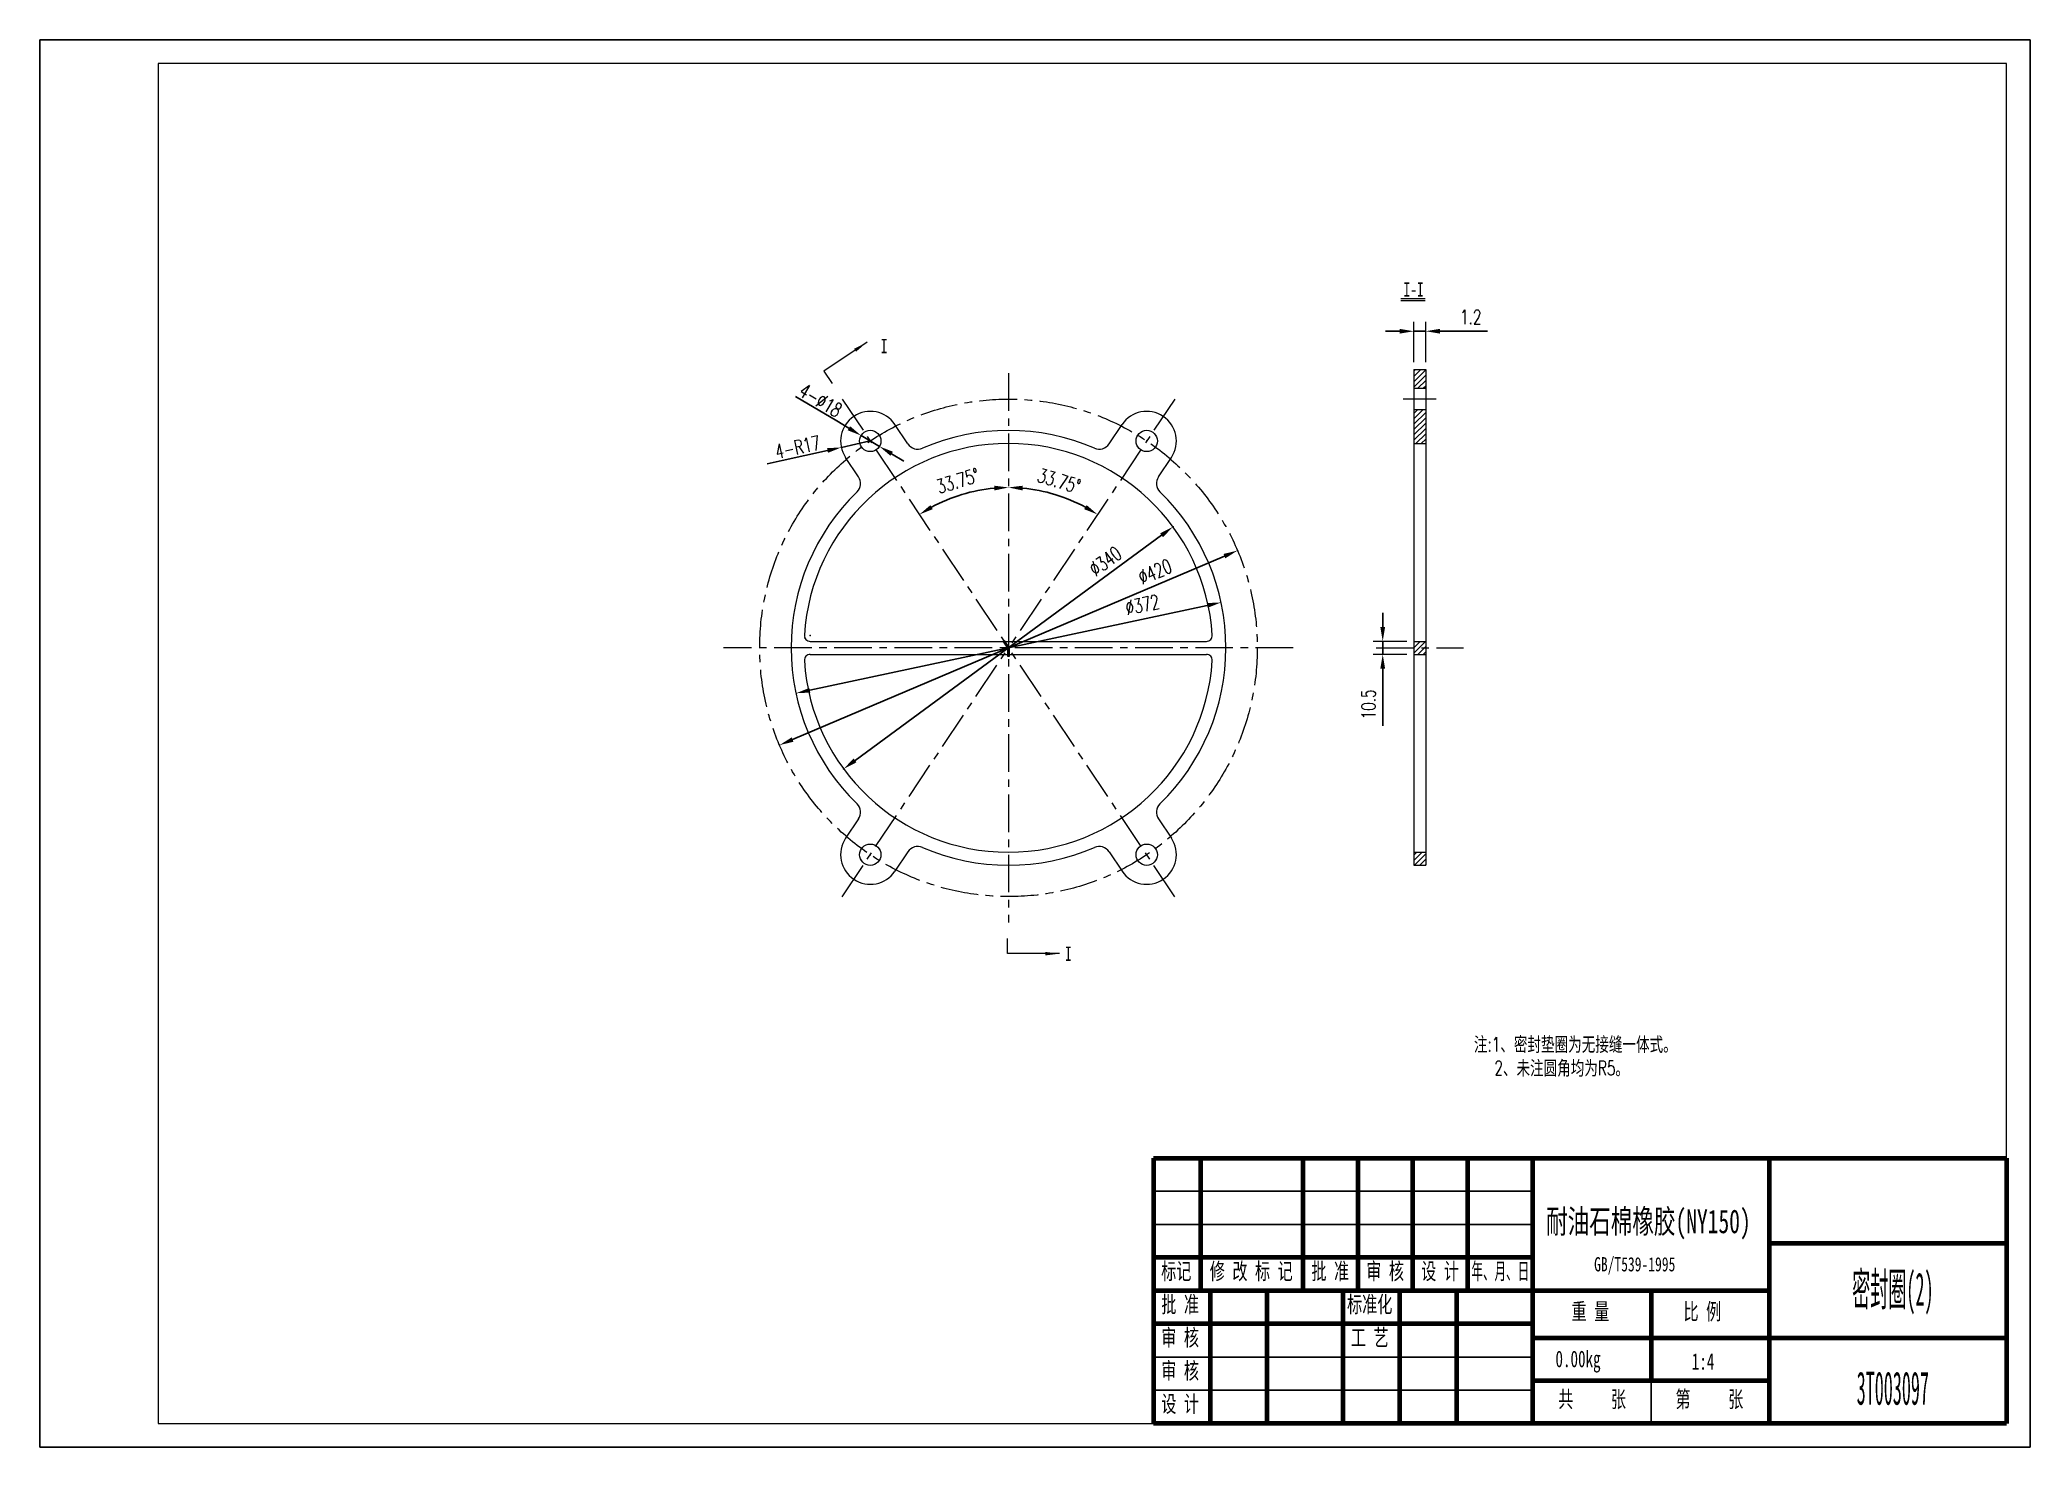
# Model space of a CAD drawing. Header units: millimetres. Extents: x 0 to 1680, y 0 to 1188.
import ezdxf

# ---------------------------------------------------------------- set-up
doc = ezdxf.new("R2010")
doc.units = ezdxf.units.MM
doc.header["$PDSIZE"] = -3
for name, pattern in [('CENTER', [50.8, 31.75, -6.35, 6.35, -6.35]), ('EB_DASH', [6, 3, -3]), ('EB_DASHDOT', [39, 30, -3, 3, -3])]:
    doc.linetypes.add(name, pattern=pattern)
for name, color, linetype, lineweight in [('25C', 1, 'CENTER', 18), ('中心线', 1, 'CENTER', 9), ('尺寸线', 4, 'Continuous', 9), ('标注线', 4, 'Continuous', 5), ('点划线', 1, 'EB_DASHDOT', 5), ('粗线', 7, 'Continuous', 15), ('虚线', 2, 'EB_DASH', 5)]:
    doc.layers.add(name, color=color, linetype=linetype, lineweight=lineweight)
doc.layers.add('边框', color=7, linetype='Continuous', lineweight=18, plot=False)
doc.styles.get("Standard").update_dxf_attribs({"font": 'romans.shx', "width": 0.7})
doc.styles.add('TextStyle1', font='', dxfattribs={"width": 0.510669})
doc.styles.add('UserTxtStyle4', font='', dxfattribs={"width": 0.667})
doc.styles.add('机械', font='', dxfattribs={"width": 0.4})
doc.styles.add('标准', font='', dxfattribs={"width": 0.667})
doc.styles.get('TextStyle1').set_extended_font_data('宋体')
doc.styles.get('UserTxtStyle4').set_extended_font_data('宋体')
doc.styles.get('机械').set_extended_font_data('宋体')
doc.styles.get('标准').set_extended_font_data('宋体')
doc.dimstyles.new('标准', dxfattribs={"dimscale": 4, "dimtxt": 3, "dimasz": 3, "dimexe": 2, "dimexo": 1.5, "dimgap": 1.5, "dimtad": 1, "dimdec": 1, "dimzin": 12, "dimdsep": 46, "dimtxsty": 'Standard', "dimcen": 0, "dimdle": 6, "dimclrd": 256, "dimclre": 256, "dimclrt": 256, "dimadec": 1, "dimazin": 3, "dimtfac": 1, "dimtdec": 1, "dimtmove": 0, "dimatfit": 0, "dimfxl": 0, "dimtolj": 1, "dimarcsym": 0})

# ---------------------------------------------------------------- blocks, each defined once
blk = doc.blocks.new('*X41')
at = {"layer": '尺寸线'}
for points in [[(1147.8, 944), (1147.8, 940), (1159.8, 942)], [(1181.8, 944), (1181.8, 940), (1169.8, 942)]]:
    blk.add_hatch(color=256, dxfattribs=at).paths.add_polyline_path(points, flags=0)
at = {"layer": '尺寸线', "lineweight": -2}
for p, q in [((1147.8, 942), (1135.8, 942)), ((1159.8, 942), (1169.8, 942)), ((1181.8, 942), (1221.8, 942))]:
    blk.add_line(p, q, dxfattribs=at)
at = {"layer": '尺寸线'}
for p, q in [((1159.8, 915.8), (1159.8, 950)), ((1169.8, 915.8), (1169.8, 950))]:
    blk.add_line(p, q, dxfattribs=at)
at = {"layer": '尺寸线', "insert": (1207.8, 954), "char_height": 12, "width": 20.4, "attachment_point": 5}
blk.add_mtext('1.2', dxfattribs=at)
blk = doc.blocks.new('*X42')
at = {"layer": '尺寸线', "linetype": 'ByBlock'}
for points in [[(1133.5, 680.2), (1131.5, 692.2), (1135.5, 692.2)], [(1133.5, 669.2), (1131.5, 657.2), (1135.5, 657.2)]]:
    blk.add_hatch(color=256, dxfattribs=at).paths.add_polyline_path(points, flags=0)
at = {"layer": '尺寸线', "linetype": 'ByBlock', "lineweight": -2}
for p, q in [((1133.5, 692.2), (1133.5, 704.2)), ((1133.5, 680.2), (1133.5, 669.2)), ((1159.8, 680.2), (1159.8, 680.2)), ((1133.5, 608.8), (1133.5, 657.2))]:
    blk.add_line(p, q, dxfattribs=at)
at = {"layer": '尺寸线', "linetype": 'ByBlock'}
for p, q in [((1153.8, 680.2), (1125.5, 680.2)), ((1153.8, 669.2), (1125.5, 669.2))]:
    blk.add_line(p, q, dxfattribs=at)
at = {"layer": '尺寸线', "linetype": 'ByBlock', "insert": (1121.5, 627), "char_height": 12, "width": 31.2, "attachment_point": 5, "rotation": 90}
blk.add_mtext('10.5', dxfattribs=at)
blk = doc.blocks.new('*X43')
at = {"layer": '尺寸线', "linetype": 'Continuous'}
blk.add_hatch(color=256, dxfattribs=at).paths.add_polyline_path([(698.2, 932.7), (689, 924.8), (687.3, 927.2)], flags=0)
for p, q in [((698.2, 932.7), (661.8, 908.4)), ((661.8, 908.4), (668.8, 897.8))]:
    blk.add_line(p, q, dxfattribs=at)
at = {"layer": '尺寸线'}
blk.add_line((668.8, 897.8), (668.8, 897.8), dxfattribs=at)
blk = doc.blocks.new('*X44')
at = {"layer": '尺寸线', "linetype": 'Continuous'}
blk.add_hatch(color=256, dxfattribs=at).paths.add_polyline_path([(860.6, 416.6), (848.6, 415.1), (848.6, 418.1)], flags=0)
for p, q in [((816.9, 416.6), (816.9, 429.3)), ((860.6, 416.6), (816.9, 416.6))]:
    blk.add_line(p, q, dxfattribs=at)
at = {"layer": '尺寸线'}
blk.add_line((816.9, 429.3), (816.9, 429.3), dxfattribs=at)
blk = doc.blocks.new('*X45')
at = {"layer": '尺寸线'}
for points in [[(805.6, 811.6), (805.7, 807.6), (817.6, 810.1)], [(753.7, 791.8), (751.7, 795.2), (742.4, 787.3)]]:
    blk.add_hatch(color=256, dxfattribs=at).paths.add_polyline_path(points, flags=0)
at = {"layer": '尺寸线', "lineweight": -2}
blk.add_arc((817.6, 674.7), 135.3, 95.0816, 118.6684, dxfattribs=at)
at = {"layer": '尺寸线', "insert": (774.9, 815.7), "char_height": 12, "width": 57.493, "attachment_point": 5, "rotation": 16.875}
blk.add_mtext('33.75%%D', dxfattribs=at)
blk = doc.blocks.new('*X46')
at = {"layer": '尺寸线'}
for points in [[(829.5, 807.6), (829.7, 811.6), (817.6, 810.1)], [(883.6, 795.2), (881.5, 791.8), (892.8, 787.3)]]:
    blk.add_hatch(color=256, dxfattribs=at).paths.add_polyline_path(points, flags=0)
at = {"layer": '尺寸线', "lineweight": -2}
blk.add_arc((817.6, 674.7), 135.3, 61.3316, 84.9184, dxfattribs=at)
at = {"layer": '尺寸线', "insert": (860.4, 815.7), "char_height": 12, "width": 57.493, "attachment_point": 5, "rotation": 343.125}
blk.add_mtext('33.75%%D', dxfattribs=at)
blk = doc.blocks.new('*X47')
at = {"layer": '尺寸线'}
for points in [[(984.9, 712.5), (985.8, 708.6), (997.1, 713.1)], [(649.5, 640.9), (650.3, 637), (638.2, 636.4)]]:
    blk.add_hatch(color=256, dxfattribs=at).paths.add_polyline_path(points, flags=0)
at = {"layer": '尺寸线', "lineweight": -2}
blk.add_line((649.9, 638.9), (985.3, 710.6), dxfattribs=at)
at = {"layer": '尺寸线', "insert": (930.6, 711.1), "char_height": 12, "width": 51.954, "attachment_point": 5, "rotation": 12.0534}
blk.add_mtext('%%C372', dxfattribs=at)

msp = doc.modelspace()

# ---------------------------------------------------------------- hatches: boundary and pattern name
at = {"layer": '尺寸线'}
h = msp.add_hatch(dxfattribs=at)
h.set_pattern_fill('ANSI31', color=256, style=0, pattern_type=0)
h.paths.add_polyline_path([(1169.79, 909.82), (1159.79, 909.82), (1159.79, 893.82), (1169.79, 893.82)], flags=0)
h.paths.add_polyline_path([(1169.79, 875.82), (1159.79, 875.82), (1159.79, 847.24), (1169.79, 847.24)], flags=0)
for points in [[(693.22, 853.95), (683.94, 861.81), (681.89, 858.38)], [(676.55, 843.93), (664.4, 843.27), (665.27, 839.37)], [(708.69, 844.74), (720.02, 840.32), (717.98, 836.88)], [(956.49, 776.88), (948, 768.16), (945.63, 771.39)], [(1010.91, 756.84), (1000.65, 750.31), (999.09, 753.99)], [(624.34, 592.64), (636.17, 595.49), (634.6, 599.17)], [(678.46, 572.61), (689.32, 578.1), (686.95, 581.33)]]:
    msp.add_hatch(color=256, dxfattribs=at).paths.add_polyline_path(points, flags=0)
h = msp.add_hatch(color=256, dxfattribs=at)
h.paths.add_polyline_path([(813.95, 680.24), (813.16, 680.24), (816.84, 674.74), (817.63, 674.74)], flags=0)
h.paths.add_polyline_path([(814.53, 680.24), (813.95, 680.24), (817.63, 674.74), (817.63, 675.61)], flags=0)
h.paths.add_polyline_path([(813.64, 680.71), (813.09, 680.34), (813.16, 680.24), (813.95, 680.24)], flags=0)
h.paths.add_polyline_path([(814.04, 680.98), (813.64, 680.71), (813.95, 680.24), (814.53, 680.24)], flags=0)
h.paths.add_polyline_path([(817.92, 675.17), (817.63, 674.74), (818.08, 674.93)], flags=0)
h.paths.add_polyline_path([(818.08, 674.93), (817.63, 674.74), (818.2, 674.74), (818.2, 674.75)], flags=0)
h.paths.add_polyline_path([(817.63, 674.74), (816.84, 674.74), (817.01, 674.48)], flags=0)
h.paths.add_polyline_path([(817.63, 674.74), (817.01, 674.48), (817.06, 674.41), (817.06, 673.89)], flags=0)
h.paths.add_polyline_path([(818.2, 674.74), (817.63, 674.74), (818.2, 673.89)], flags=0)
h.paths.add_polyline_path([(818.2, 673.89), (817.63, 674.74), (817.63, 669.24), (818.2, 669.24)], flags=0)
h.paths.add_polyline_path([(817.63, 674.74), (817.06, 673.89), (817.06, 669.24), (817.63, 669.24)], flags=0)
h = msp.add_hatch(color=256, dxfattribs=at)
h.paths.add_polyline_path([(817.63, 669.24), (817.06, 669.24), (817.06, 667.43), (817.63, 667.43)], flags=0)
h.paths.add_polyline_path([(818.2, 669.24), (817.63, 669.24), (817.63, 667.43), (818.2, 667.43)], flags=0)
h.paths.add_polyline_path([(817.63, 675.61), (817.63, 674.74), (817.92, 675.17)], flags=0)
h = msp.add_hatch(dxfattribs=at)
h.set_pattern_fill('ANSI31', color=256, style=0, pattern_type=0)
h.paths.add_polyline_path([(1169.79, 680.24), (1159.79, 680.24), (1159.79, 674.74), (1169.79, 674.74)], flags=0)
h.paths.add_polyline_path([(1169.79, 674.74), (1159.79, 674.74), (1159.79, 669.24), (1169.79, 669.24)], flags=0)
h.paths.add_polyline_path([(1169.79, 502.24), (1159.79, 502.24), (1159.79, 491.24), (1169.79, 491.24)], flags=0)

# ---------------------------------------------------------------- linework, layer by layer
at = {"layer": '25C'}
for p, q in [((677.28, 884.78), (817.63, 674.74)), ((957.97, 884.78), (817.63, 674.74)), ((1150.83, 884.82), (1178.74, 884.82)), ((677.28, 464.7), (817.63, 674.74)), ((957.97, 464.7), (817.63, 674.74))]:
    msp.add_line(p, q, dxfattribs=at)
msp.add_circle((817.63, 674.74), 210, dxfattribs=at)
at = {"layer": '中心线'}
for p, q in [((817.63, 906.55), (817.63, 442.93)), ((1057.9, 674.74), (577.05, 674.74)), ((1128.02, 674.74), (1201.71, 674.74))]:
    msp.add_line(p, q, dxfattribs=at)
at = {"layer": '尺寸线'}
for p, q in [((1148.74, 969.67), (1169.27, 969.67)), ((1148.74, 967.85), (1169.27, 967.85)), ((813.09, 680.34), (814.04, 680.98)), ((817.06, 674.41), (813.09, 680.34)), ((814.04, 680.98), (818.2, 674.75)), ((817.06, 667.43), (817.06, 674.41)), ((818.2, 674.75), (818.2, 667.43)), ((818.2, 667.43), (817.06, 667.43))]:
    msp.add_line(p, q, dxfattribs=at)
at = {"layer": '尺寸线', "lineweight": -2}
for p, q in [((672.61, 866.23), (637.77, 887.04)), ((682.91, 860.09), (672.61, 866.23)), ((664.84, 841.32), (626.62, 832.83)), ((676.55, 843.93), (700.96, 849.35)), ((693.22, 853.95), (708.69, 844.74)), ((626.62, 832.83), (613.83, 829.99)), ((719, 838.6), (729.31, 832.46)), ((946.82, 769.77), (688.13, 579.71)), ((999.87, 752.15), (635.39, 597.33))]:
    msp.add_line(p, q, dxfattribs=at)
at = {"layer": '尺寸线'}
for p in [(676.55, 843.93), (693.22, 853.95), (700.96, 849.35), (700.96, 849.35), (708.69, 844.74), (926.56, 844.74), (934.3, 849.35), (942.03, 853.95), (956.49, 776.88), (1010.91, 756.84), (645.8, 683.08), (650.3, 685.24), (624.34, 592.64), (678.46, 572.61), (708.69, 504.74), (926.56, 504.74), (693.22, 495.53), (700.96, 500.13), (934.3, 500.13), (942.03, 495.53)]:
    msp.add_point(p, dxfattribs=at)
at = {"layer": '点划线', "linetype": 'Continuous', "lineweight": 25}
for p, q in [((1260, 216), (940, 216)), ((1260, 188), (940, 188)), ((1260, 76), (940, 76)), ((1260, 48), (940, 48))]:
    msp.add_line(p, q, dxfattribs=at)
at = {"layer": '粗线'}
for p, q in [((1660, 1168), (100, 1168)), ((100, 1168), (100, 20)), ((1660, 20), (1660, 1168)), ((1159.79, 909.82), (1169.79, 909.82)), ((1159.79, 909.82), (1159.79, 491.24)), ((1169.79, 909.82), (1169.79, 491.24)), ((1159.79, 893.82), (1169.79, 893.82)), ((1159.79, 875.82), (1169.79, 875.82)), ((732.68, 846.86), (721.74, 863.24)), ((902.57, 846.86), (913.51, 863.24)), ((1159.79, 847.24), (1169.79, 847.24)), ((691.11, 819.09), (680.17, 835.46)), ((944.14, 819.09), (955.08, 835.46)), ((650.3, 680.24), (984.65, 680.24)), ((1159.79, 680.24), (1169.79, 680.24)), ((650.3, 669.24), (984.65, 669.24)), ((1159.79, 669.24), (1169.79, 669.24)), ((691.11, 530.39), (680.17, 514.02)), ((944.14, 530.39), (955.08, 514.02)), ((732.68, 502.61), (721.74, 486.24)), ((902.57, 502.61), (913.51, 486.24)), ((1159.79, 502.24), (1169.79, 502.24)), ((1159.79, 491.24), (1169.79, 491.24)), ((100, 20), (1660, 20))]:
    msp.add_line(p, q, dxfattribs=at)
at = {"layer": '粗线', "linetype": 'Continuous', "lineweight": 70}
for p, q in [((940, 244), (1660, 244)), ((940, 244), (940, 20)), ((980, 132), (980, 244)), ((1066.33, 132), (1066.33, 244)), ((1112.67, 132), (1112.67, 244)), ((1159, 132), (1159, 244)), ((1205.33, 132), (1205.33, 244)), ((1260, 244), (1260, 20)), ((1460, 20), (1460, 244)), ((1660, 244), (1660, 20)), ((1660, 172), (1460, 172)), ((1260, 160), (940, 160)), ((1460, 132), (940, 132)), ((988, 20), (988, 132)), ((1036, 20), (1036, 132)), ((1100, 20), (1100, 132)), ((1148, 20), (1148, 132)), ((1196, 20), (1196, 132)), ((1360, 132), (1360, 56)), ((1260, 104), (940, 104)), ((1460, 92), (1260, 92)), ((1660, 92), (1460, 92)), ((1460, 56), (1260, 56)), ((1660, 20), (940, 20))]:
    msp.add_line(p, q, dxfattribs=at)
at = {"layer": '粗线'}
for centre in [(700.96, 849.35), (934.3, 849.35), (700.96, 500.13), (934.3, 500.13)]:
    msp.add_circle(centre, 9, dxfattribs=at)
for centre, radius, start, end in [((700.96, 849.35), 25, 33.75, 213.75), ((934.3, 849.35), 25, 326.25, 146.25), ((817.63, 674.74), 183.5, 66.67094, 113.32906), ((817.47, 674.74), 172.5, 3.59403, 176.40597), ((741, 852.42), 10, 213.75, 293.32906), ((894.26, 852.42), 10, 246.67094, 326.25), ((682.8, 813.53), 10, 314.17094, 33.75), ((952.46, 813.53), 10, 146.25, 225.82906), ((817.63, 674.74), 183.5, 134.17094, 225.82906), ((817.63, 674.74), 183.5, 314.17094, 45.82906), ((650.3, 685.24), 5, 176.40597, 270), ((984.65, 685.24), 5, 270, 3.59403), ((650.3, 664.24), 5, 90, 183.59403), ((817.47, 674.74), 172.5, 183.59403, 356.40597), ((984.65, 664.24), 5, 356.40597, 90), ((682.8, 535.95), 10, 326.25, 45.82906), ((952.46, 535.95), 10, 134.17094, 213.75), ((700.96, 500.13), 25, 146.25, 326.25), ((741, 497.06), 10, 66.67094, 146.25), ((817.63, 674.74), 183.5, 246.67094, 293.32906), ((894.26, 497.06), 10, 33.75, 113.32906), ((934.3, 500.13), 25, 213.75, 33.75)]:
    msp.add_arc(centre, radius, start, end, dxfattribs=at)
at = {"layer": '虚线', "linetype": 'Continuous', "lineweight": 25}
msp.add_line((1360, 56), (1360, 20), dxfattribs=at)
at = {"layer": '边框', "linetype": 'Continuous', "lineweight": 25}
for p, q in [((0, 0), (0, 1188)), ((0, 1188), (1680, 1188)), ((1680, 1188), (1680, 0)), ((1680, 0), (0, 0))]:
    msp.add_line(p, q, dxfattribs=at)

# ---------------------------------------------------------------- block references
at = {"layer": '尺寸线'}
for name in ['*X43', '*X44']:
    msp.add_blockref(name, (0, 0), dxfattribs=at)

# ---------------------------------------------------------------- texts
at = {"layer": '尺寸线', "char_height": 12, "attachment_point": 1}
for s, insert, width in [('{\\fSimSun|b0|i0|c119|p8;I-I}', (1150.99, 983.27), 31.7967), ('注{:1}、密封垫圈为无接缝一体式。\\P{   2}、未注圆角均为{R5}。', (1210.47, 346.07), 345.9538), ('{\\fSimSun|b0|i0|c119|p8;GB/T539-1995}', (1311.93, 160.43), 345.9538)]:
    msp.add_mtext(s, dxfattribs=dict(at, insert=insert, width=width))
at = {"layer": '尺寸线', "extrusion": (0, 0, -1), "char_height": 12, "width": 31.7967, "attachment_point": 1, "text_direction": (1, 0, 0)}
for insert in [(709.75, 923.44), (865.31, 410.51)]:
    msp.add_mtext('{\\fSimSun|b0|i0|c119|p8;I}', dxfattribs=dict(at, insert=insert))
at = {"layer": '尺寸线', "char_height": 12, "attachment_point": 5}
for s, insert, width, rotation in [('4-%%C18', (659.05, 883.66), 60.7376, 329.22266), ('4-R17', (639.58, 844.13), 55.5774, 12.52818), ('%%C340', (899.36, 747.96), 52.8921, 36.30514), ('%%C420', (941.3, 739.05), 54.6671, 23.01401)]:
    msp.add_mtext(s, dxfattribs=dict(at, insert=insert, width=width, rotation=rotation))
at = {"layer": '标注线', "attachment_point": 5}
for s, insert, char_height, width, style in [('{\\H0.7143x;耐油石棉橡胶(NY150)}', (1357.76, 187.98), 28, 350.1079, '标准'), ('密封圈(2)', (1564.05, 129.63), 28, 167.7511, '机械'), ('0.00kg', (1298.36, 72.22), 14, 77.6092, '标准'), ('1:4', (1403.89, 72.22), 14, 35.8994, '标准'), ('3T003097', (1564.05, 49.63), 28, 222.2871, '机械')]:
    msp.add_mtext(s, dxfattribs=dict(at, insert=insert, char_height=char_height, width=width, style=style))
at = {"layer": '粗线', "char_height": 14, "attachment_point": 1}
for s, insert, width, style in [('标记', (946.51, 155.59), 50.7365, 'UserTxtStyle4'), ('修 改 标 记', (987.54, 155.59), 143.8052, 'UserTxtStyle4'), ('批 准', (1073.31, 155.59), 64.2247, 'UserTxtStyle4'), ('审 核', (1119.64, 155.59), 62.9796, 'UserTxtStyle4'), ('设 计', (1165.97, 155.59), 63.8097, 'UserTxtStyle4'), ('年、月、日', (1208.39, 155.59), 97.152, 'TextStyle1'), ('批 准', (946.61, 127.59), 64.2247, 'UserTxtStyle4'), ('标准化', (1103.41, 127.59), 77.4016, 'UserTxtStyle4'), ('重 量', (1292.85, 121.59), 64.2247, 'UserTxtStyle4'), ('比 例', (1387.36, 121.59), 60.282, 'UserTxtStyle4'), ('审 核', (946.61, 99.59), 62.9796, 'UserTxtStyle4'), ('工 艺', (1106.61, 99.59), 63.3946, 'UserTxtStyle4'), ('审 核', (946.61, 71.59), 62.9796, 'UserTxtStyle4'), ('设 计', (946.61, 43.59), 63.8097, 'UserTxtStyle4'), ('共     张', (1281.64, 47.59), 117.4513, 'UserTxtStyle4'), ('第     张', (1380.59, 47.59), 117.3475, 'UserTxtStyle4')]:
    msp.add_mtext(s, dxfattribs=dict(at, insert=insert, width=width, style=style))

# ---------------------------------------------------------------- dimensions: what is measured, and where the dimension line sits
at = {"layer": '尺寸线'}
dim = msp.add_linear_dim(base=(1169.79, 941.96), p1=(1159.79, 909.82), p2=(1169.79, 909.82), text='1.2', dimstyle='标准', override={"dimsah": 1, "dimtzin": 0}, dxfattribs=at)
dim.commit()
dim.dimension.update_dxf_attribs({"geometry": '*X41', "text_midpoint": (1207.79, 953.96)})
for base, line1, line2, picture, middle in [((778.34, 804.26), ((677.28, 884.78), (817.63, 674.74)), ((817.63, 906.55), (817.63, 442.93)), '*X45', (774.86, 815.74)), ((856.92, 804.26), ((817.63, 906.55), (817.63, 442.93)), ((957.97, 884.78), (817.63, 674.74)), '*X46', (860.4, 815.74))]:
    dim = msp.add_angular_dim_2l(base=base, line1=line1, line2=line2, text='33.75%%D', dimstyle='标准', override={"dimtad": 1, "dimtih": 0, "dimtoh": 0, "dimsah": 1, "dimtzin": 12}, dxfattribs=at)
    dim.commit()
    dim.dimension.update_dxf_attribs({"geometry": picture, "text_midpoint": middle})
dim = msp.add_diameter_dim_2p(p1=(638.17, 636.42), p2=(997.08, 713.06), text='%%C372', dimstyle='标准', override={"dimpost": '%%C<>', "dimsah": 1, "dimtzin": 0}, dxfattribs=at)
dim.commit()
dim.dimension.update_dxf_attribs({"geometry": '*X47', "text_midpoint": (933.1, 699.4), "dimtype": 163})
dim = msp.add_linear_dim(base=(1133.46, 669.24), p1=(1159.79, 680.24), p2=(1159.79, 669.24), angle=90, text='10.5', dimstyle='标准', override={"dimsah": 1, "dimtzin": 0}, dxfattribs=at)
dim.commit()
dim.dimension.update_dxf_attribs({"geometry": '*X42', "text_midpoint": (1121.46, 627.04)})

doc.saveas('drawing.dxf')
